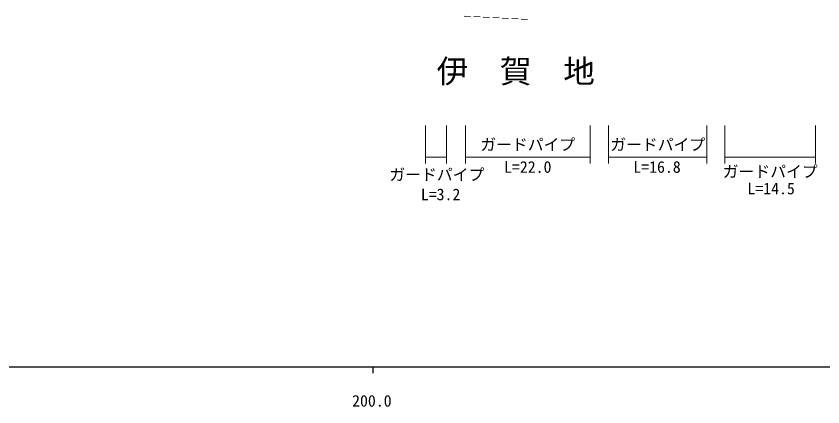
# Model space of a CAD drawing. Units: millimetres, scale not verified. Extents: x 40000 to 680000, y 20000 to 380000.
# Drawn here: x 211682 to 339054, y 198715 to 260327 of the extents above; entities that cross this region are included whole.
import ezdxf
from ezdxf.enums import TextEntityAlignment as Align

# ---------------------------------------------------------------- set-up
doc = ezdxf.new("R2010")
doc.units = ezdxf.units.MM
doc.header["$LTSCALE"] = 1000
for name, color, linetype, lineweight in [('M-BGD', 7, 'Continuous', 13), ('M-STR-HTXT', 7, 'Continuous', 13), ('M-TTL-BAND', 7, 'Continuous', 25)]:
    doc.layers.add(name, color=color, linetype=linetype, lineweight=lineweight)
doc.layers.add('M-BMK-HTXT', color=7, linetype='Continuous')
doc.styles.add('ＭＳ ゴシック', font='')
doc.styles.get('ＭＳ ゴシック').set_extended_font_data('MS Gothic')

msp = doc.modelspace()

# ---------------------------------------------------------------- linework, layer by layer
at = {"layer": 'M-BGD'}
for p, q in [((283434, 260276), (282435, 260327)), ((284932, 260200), (283933, 260251)), ((286430, 260123), (285431, 260174)), ((287928, 260047), (286929, 260098)), ((289426, 259971), (288427, 260022)), ((290924, 259894), (289925, 259945)), ((292422, 259818), (291423, 259869))]:
    msp.add_line(p, q, dxfattribs=at)
at = {"layer": 'M-STR-HTXT'}
for p, q in [((276307, 243102), (276307, 237102)), ((279640, 243102), (279640, 237102)), ((282617, 243102), (282617, 237102)), ((302307, 243102), (302307, 237102)), ((305200, 243102), (305200, 237102)), ((320756, 243102), (320756, 237102)), ((323591, 243102), (323591, 237102)), ((337889, 243102), (337889, 237102)), ((276307, 238102), (279640, 238102)), ((302307, 238102), (282617, 238102)), ((320756, 238102), (305200, 238102)), ((337889, 238102), (323591, 238102))]:
    msp.add_line(p, q, dxfattribs=at)
at = {"layer": 'M-TTL-BAND'}
for p, q in [((40000, 205000), (579000, 205000)), ((268000, 205000), (268000, 204000))]:
    msp.add_line(p, q, dxfattribs=at)

# ---------------------------------------------------------------- texts
at = {"layer": 'M-BMK-HTXT', "style": 'ＭＳ ゴシック'}
msp.add_text('伊\u3000賀\u3000地', height=3666, dxfattribs=at).set_placement((290556, 251637), align=Align.MIDDLE_CENTER)
at = {"layer": 'M-STR-HTXT', "style": 'ＭＳ ゴシック'}
for s, p in [('ガードパイプ', (292462, 238602)), ('ガードパイプ', (312978, 238602)), ('L=22.0', (292461, 235080)), ('L=16.8', (312872, 235080)), ('ガードパイプ', (330740, 234354)), ('ガードパイプ', (278111, 233866)), ('L=14.5', (330888, 231677))]:
    msp.add_text(s, height=1833, dxfattribs=at).set_placement(p, align=Align.BOTTOM_CENTER)
msp.add_text('L=3.2', height=1833, dxfattribs=at).set_placement((278700, 232216), align=Align.MIDDLE_CENTER)
at = {"layer": 'M-TTL-BAND', "style": 'ＭＳ ゴシック'}
msp.add_text('200.0', height=1833, dxfattribs=at).set_placement((267844, 198195), align=Align.BOTTOM_CENTER)

doc.saveas('drawing.dxf')
